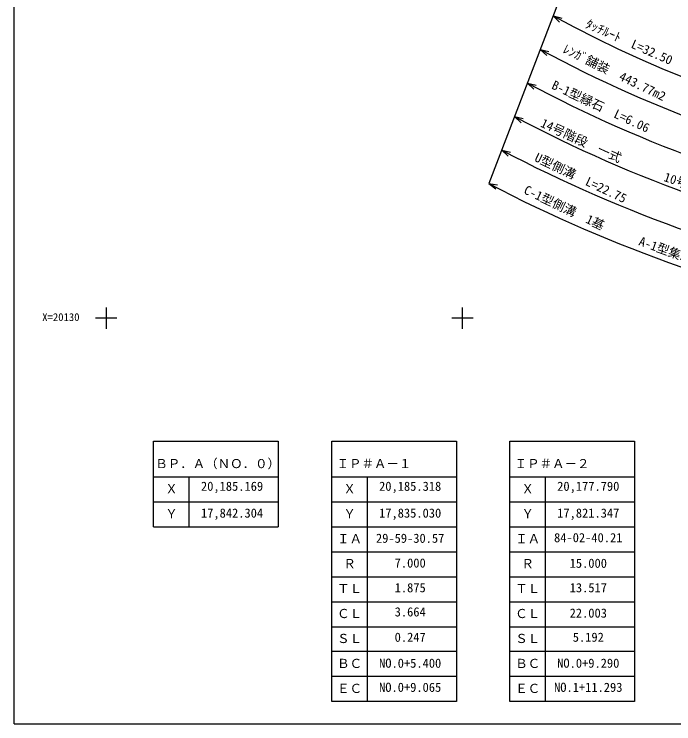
# Model space of a CAD drawing. Units: millimetres, scale not verified. Extents: x -120450 to 121350, y -84600 to 84600.
# Drawn here: x -120450 to -64896, y -84600 to -24889 of the extents above; entities that cross this region are included whole.
import ezdxf
from ezdxf.enums import TextEntityAlignment as Align

# ---------------------------------------------------------------- set-up
doc = ezdxf.new("R2010")
doc.units = ezdxf.units.MM
doc.header["$LTSCALE"] = 300
for name, color, linetype in [('0-3_4', 7, 'Continuous'), ('1-5', 7, 'Continuous'), ('3-0', 6, 'Continuous'), ('E-A', 3, 'Continuous'), ('E-B', 7, 'Continuous'), ('F-0', 5, 'Continuous')]:
    doc.layers.add(name, color=color, linetype=linetype)
doc.styles.add('ＭＳ ゴシック', font='')
doc.styles.get('ＭＳ ゴシック').set_extended_font_data('MS Gothic')

msp = doc.modelspace()

# ---------------------------------------------------------------- linework, layer by layer
at = {"layer": '0-3_4'}
for p, q in [((-112701.9, -49569.9), (-112701.9, -51369.9)), ((-82701.9, -51369.9), (-82701.9, -49569.9)), ((-111801.9, -50469.9), (-113602, -50469.9)), ((-81801.9, -50469.9), (-83601.9, -50469.9))]:
    msp.add_line(p, q, dxfattribs=at)
at = {"layer": '1-5'}
for p, q in [((-68916.1, -9048.2), (-80476.2, -39146.1)), ((-80476.2, -39146.1), (-79731.8, -39237.5)), ((-80476.2, -39146.1), (-79877.2, -39597.4))]:
    msp.add_line(p, q, dxfattribs=at)
at = {"layer": '3-0', "color": 7}
for p, q in [((-75058.2, -25039.6), (-74328.7, -25213.9)), ((-75058.2, -25039.6), (-74513.6, -25555.3)), ((-76142.6, -27863.2), (-75412.6, -28034.9)), ((-76142.6, -27863.2), (-75596.2, -28376.9)), ((-77226.7, -30685.5), (-76496, -30854.8)), ((-77226.7, -30685.5), (-76678.5, -31197.4)), ((-78310.2, -33506.7), (-77579, -33673.7)), ((-78310.2, -33506.7), (-77760.5, -34016.9)), ((-79393.4, -36326.9), (-78661.7, -36491.6)), ((-79393.4, -36326.9), (-78842.1, -36835.4))]:
    msp.add_line(p, q, dxfattribs=at)
for radius, start, end in [(107348.4, 241.56256, 276.15688), (110348.4, 241.76556, 275.98886), (113348.4, 241.95772, 275.8298), (116348.4, 242.13991, 275.67899), (119348.4, 242.31287, 275.53578), (122348.4, 242.47728, 275.39963)]:
    msp.add_arc((-23939, 69355.9), radius, start, end, dxfattribs=at)
at = {"layer": 'E-A'}
for p, q in [((-108703.8, -60826.8), (-98203.8, -60826.8)), ((-108703.8, -68026.8), (-108703.8, -60826.8)), ((-98203.8, -60826.8), (-98203.8, -68026.8)), ((-108703.8, -63826.7), (-98203.8, -63826.7)), ((-105703.8, -68026.8), (-105703.8, -63826.7)), ((-93703.8, -63826.7), (-83203.8, -63826.7)), ((-90703.8, -82726.7), (-90703.8, -63826.7)), ((-78703.8, -63826.7), (-68203.8, -63826.7)), ((-75703.8, -82726.7), (-75703.8, -63826.7)), ((-108703.8, -65926.7), (-98203.8, -65926.7)), ((-93703.8, -65926.7), (-83203.8, -65926.7)), ((-78703.8, -65926.7), (-68203.8, -65926.7)), ((-108703.8, -68026.8), (-98203.8, -68026.8)), ((-93703.8, -68026.8), (-83203.8, -68026.8)), ((-78703.8, -68026.8), (-68203.8, -68026.8)), ((-93703.8, -70126.7), (-83203.8, -70126.7)), ((-78703.8, -70126.7), (-68203.8, -70126.7)), ((-93703.8, -72226.7), (-83203.8, -72226.7)), ((-78703.8, -72226.7), (-68203.8, -72226.7)), ((-93703.8, -74326.8), (-83203.8, -74326.8)), ((-78703.8, -74326.8), (-68203.8, -74326.8)), ((-93703.8, -76426.7), (-83203.8, -76426.7)), ((-78703.8, -76426.7), (-68203.8, -76426.7)), ((-83203.8, -78526.7), (-93703.8, -78526.7)), ((-68203.8, -78526.7), (-78703.8, -78526.7)), ((-83203.8, -80626.7), (-93703.8, -80626.7)), ((-68203.8, -80626.7), (-78703.8, -80626.7)), ((-83203.8, -82726.7), (-93703.8, -82726.7)), ((-68203.8, -82726.7), (-78703.8, -82726.7))]:
    msp.add_line(p, q, dxfattribs=at)
for points in [[(-93703.8, -82726.7), (-93703.8, -60826.8), (-83203.8, -60826.8), (-83203.8, -82726.7)], [(-78703.8, -82726.7), (-78703.8, -60826.8), (-68203.8, -60826.8), (-68203.8, -82726.7)]]:
    msp.add_lwpolyline(points, dxfattribs=at)
at = {"layer": 'F-0'}
for q in [(-120450, 84600), (121350, -84600)]:
    msp.add_line((-120450, -84600), q, dxfattribs=at)

# ---------------------------------------------------------------- texts
at = {"layer": '0-3_4', "style": 'ＭＳ ゴシック'}
msp.add_text('X=20130', height=659.8, dxfattribs=at).set_placement((-118089, -50906.7), align=Align.BOTTOM_LEFT)
at = {"layer": '3-0', "style": 'ＭＳ ゴシック'}
for s, rotation, p in [('ﾀｯﾁﾙｰﾄ  L=32.50', 336.101, (-72500.5, -26194.9)), ('ﾚﾝｶﾞ舗装\u3000443.77m2', 334.106, (-74403.8, -28301.3)), ('B-1型縁石\u3000L=6.06', 335.158, (-75354.7, -31336.4)), ('14号階段  一式', 335.308, (-76285, -34539)), ('U型側溝\u3000L=22.75', 334.704, (-76786.6, -37426.4)), ('10号階段  一式', 341.35, (-65878.3, -39127.9)), ('C-1型側溝\u30001基', 334.704, (-77695.8, -40153.8)), ('A-1型集水桝\u30001基', 340.335, (-67991.4, -44526))]:
    msp.add_text(s, height=769.8, rotation=rotation, dxfattribs=at).set_placement(p, align=Align.BOTTOM_LEFT)
at = {"layer": 'E-B', "style": 'ＭＳ ゴシック'}
for s, p in [('ＢＰ．Ａ（ＮＯ．０）', (-108563.5, -63319.5)), ('ＩＰ＃Ａ－１', (-93300.4, -63319.5)), ('ＩＰ＃Ａ－２', (-78300.4, -63319.5)), ('Ｘ', (-107728.8, -65434.5)), ('20,185.169', (-104719.1, -65224.7)), ('Ｘ', (-92728.8, -65434.5)), ('20,185.318', (-89719.1, -65224.7)), ('Ｘ', (-77728.8, -65434.5)), ('20,177.790', (-74719.1, -65224.7)), ('Ｙ', (-107728.8, -67534.5)), ('17,842.304', (-104719.1, -67482.4)), ('Ｙ', (-92728.8, -67534.5)), ('17,835.030', (-89719.1, -67482.4)), ('Ｙ', (-77728.8, -67534.5)), ('17,821.347', (-74719.1, -67482.4)), ('ＩＡ', (-93253.8, -69634.5)), ('29-59-30.57', (-89981.6, -69600.8)), ('ＩＡ', (-78253.8, -69634.5)), ('84-02-40.21', (-74981.6, -69550)), ('Ｒ', (-92728.8, -71734.5)), ('7.000', (-88406.6, -71683.7)), ('Ｒ', (-77728.8, -71734.5)), ('15.000', (-73669.1, -71703.5)), ('ＴＬ', (-93253.8, -73834.5)), ('1.875', (-88406.6, -73764.4)), ('ＴＬ', (-78253.8, -73834.5)), ('13.517', (-73669.1, -73764.4)), ('ＣＬ', (-93253.8, -75934.5)), ('3.664', (-88406.6, -75795.4)), ('ＣＬ', (-78253.8, -75934.5)), ('22.003', (-73669.1, -75896.9)), ('ＳＬ', (-93253.8, -78034.5)), ('0.247', (-88406.6, -77927.9)), ('ＳＬ', (-78253.8, -78034.5)), ('5.192', (-73406.6, -77927.9)), ('ＢＣ', (-93253.8, -80134.5)), ('NO.0+5.400', (-89719.1, -80113.3)), ('ＢＣ', (-78253.8, -80134.5)), ('NO.0+9.290', (-74719.1, -80113.3)), ('NO.0+9.065', (-89719.1, -82142.3)), ('NO.1+11.293', (-74981.6, -82142.3)), ('ＥＣ', (-93253.8, -82234.5)), ('ＥＣ', (-78253.8, -82234.5))]:
    msp.add_text(s, height=769.8, dxfattribs=at).set_placement(p, align=Align.BOTTOM_LEFT)

doc.saveas('drawing.dxf')
